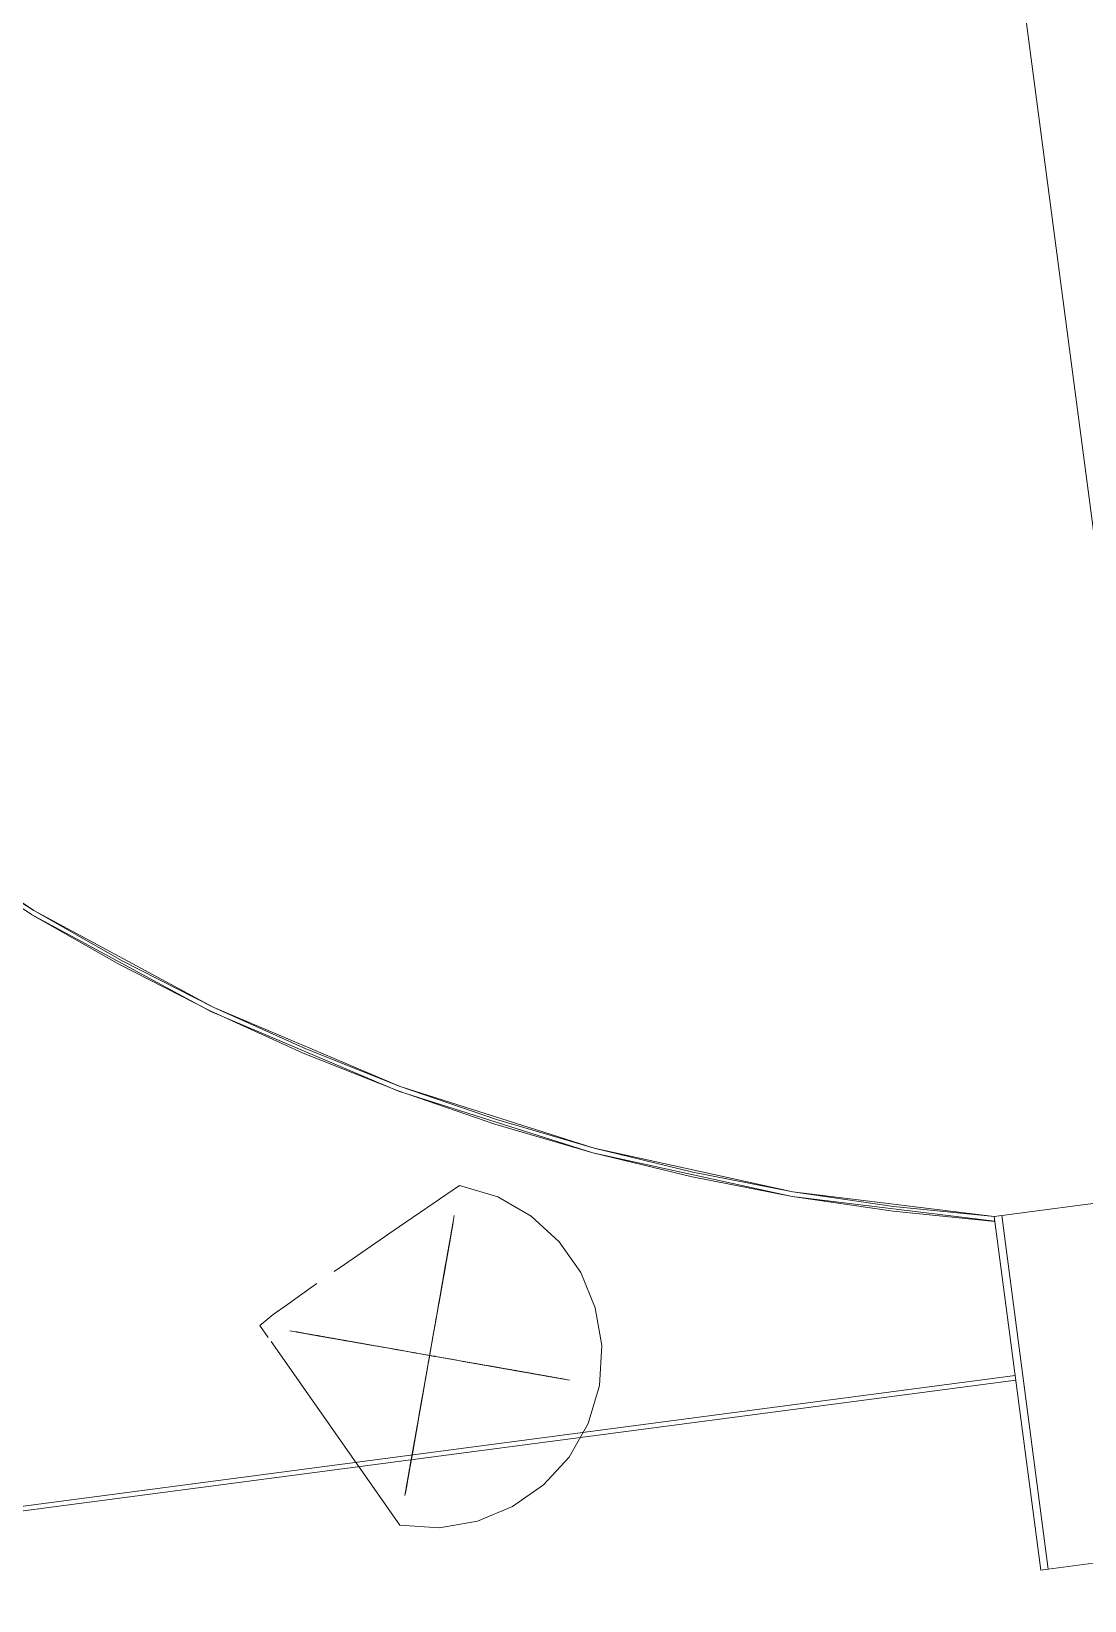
# Model space of a CAD drawing. Header units: inches. Extents: x -578 to 1873, y 397 to 1812.
# Drawn here: x 1623.6 to 1733.6, y 837.7 to 1001.6 of the extents above; entities that cross this region are included whole.
import ezdxf

# ---------------------------------------------------------------- set-up
doc = ezdxf.new("R2010")
doc.units = ezdxf.units.IN
doc.header["$MEASUREMENT"] = 0
for name, color, linetype, lineweight in [('A-FLOR', 192, 'Continuous', 13), ('A-WALL', 113, 'Continuous', 13), ('L-PLNT', 71, 'Continuous', 9)]:
    doc.layers.add(name, color=color, linetype=linetype, lineweight=lineweight)

# ---------------------------------------------------------------- blocks, each defined once
blk = doc.blocks.new('3D Cad File Example_dwg_RPC Shrub - Switchgrass 4_-6_-1394617-_3D_-V48-Level 1')
at = {"layer": 'L-PLNT'}
for p, q in [((-1.45, 16.57), (-18.01, 0)), ((0, 18.01), (-1.08, 16.93)), ((0.55, 17.55), (0, 18.01)), ((0.55, 17.55), (1.36, 16.83)), ((1.36, 16.83), (2.67, 15.57)), ((0, 14.62), (0, 14.84)), ((0, 14.84), (0, 14.42)), ((2.67, 15.57), (4.74, 13.53)), ((0, 14.62), (0, 13.99)), ((0, 14.42), (0, 13.91)), ((0, 14.1), (0, 14.11)), ((0, 14.11), (0, 12.89)), ((0, 14.05), (0, 14.1)), ((0, 13.99), (0, 14.05)), ((0, 13.99), (0, 12.15)), ((0, 13.91), (0, 13.99)), ((0, 13.91), (0, 12.05)), ((0, 13.83), (0, 13.91)), ((0, 13.75), (0, 13.83)), ((0, 13.75), (0, 13.68)), ((0, 11.94), (0, 13.68)), ((0, 13.24), (0, 13.39)), ((0, 13.39), (0, 11.07)), ((0, 13.24), (0, 13)), ((4.74, 13.53), (5.36, 12.91)), ((0, 13), (0, 12.68)), ((0, 11.08), (0, 12.96)), ((0, 12.96), (0, 9.77)), ((0, 12.89), (0, 11.81)), ((0, 11.68), (0, 12.88)), ((0, 12.88), (0, 12.87)), ((0, 12.54), (0, 12.87)), ((0, 12.68), (0, 12.29)), ((0, 11.08), (0, 12.67)), ((0, 11.94), (0, 12.67)), ((0, 12.54), (0, 12.52)), ((0, 12.52), (0, 12)), ((0, 12.29), (0, 11.81)), ((0, 12.15), (0, 11.26)), ((0, 12.05), (0, 11.4)), ((0, 12), (0, 11.53)), ((0, 7.46), (0, 11.94)), ((0, 11.94), (0, 11.91)), ((0, 11.91), (0, 11.87)), ((0, 11.87), (0, 11.82)), ((0, 11.82), (0, 11.77)), ((0, 11.81), (0, 11.26)), ((0, 11.81), (0, 10.79)), ((0, 11.77), (0, 11.72)), ((0, 11.72), (0, 11.68)), ((0, 11.68), (0, 11.65)), ((0, 11.68), (0, 10.59)), ((0, 11.65), (0, 11.25)), ((0, 11.53), (0, 10.62)), ((0, 11.4), (0, 10.79)), ((0, 11.11), (0, 11.36)), ((0, 11.36), (0, 11.33)), ((0, 11.36), (0, 11.22)), ((0, 11.36), (0, 10.98)), ((0, 11.33), (0, 10.98)), ((0, 11.26), (0, 10.64)), ((0, 11.26), (0, 10.6)), ((0, 11.25), (0, 10.2)), ((0, 11.22), (0, 10.28)), ((0, 11.11), (0, 9.83)), ((0, 11.07), (0, 9.34)), ((0, 10.98), (0, 9.17)), ((0, 10.98), (0, 10.93)), ((0, 10.93), (0, 8.76)), ((0, 10.64), (0, 10.79)), ((0, 10.79), (0, 9.79)), ((0, 10.42), (0, 10.68)), ((0, 10.68), (0, 10.32)), ((0, 10.62), (0, 10.12)), ((0, 10.6), (0, 10.35)), ((0, 10.59), (0, 9.56)), ((0, 10.25), (0, 10.58)), ((0, 10.58), (0, 10.49)), ((0, 10.49), (0, 10.28)), ((0, 10.42), (0, 9.37)), ((0, 10.35), (0, 10.06)), ((0, 10.32), (0, 10.14)), ((0, 10.28), (0, 8.63)), ((0, 10.28), (0, 7.01)), ((0, 10.25), (0, 8.38)), ((0, 10.2), (0, 9.06)), ((0, 10.14), (0, 9.86)), ((0, 10.12), (0, 9.56)), ((0, 10.06), (0, 9.07)), ((0, 9.86), (0, 9.52)), ((6.9, 11.35), (7.82, 10.43)), ((7.82, 10.43), (12.16, 6)), ((0, 9.77), (0, 9.83)), ((0, 9.79), (0, 7.53)), ((0, 8.9), (0, 9.63)), ((0, 9.63), (0, 7.81)), ((0, 8.9), (0, 9.56)), ((0, 9.56), (0, 8.57)), ((0, 9.52), (0, 9.16)), ((0, 9.37), (0, 9.34)), ((0, 9.17), (0, 8.67)), ((0, 9.16), (0, 8.82)), ((0, 9.07), (0, 7.97)), ((0, 9.06), (0, 8.57)), ((0, 8.18), (0, 9.05)), ((0, 9.04), (0, 9.05)), ((0, 9.01), (0, 9.04)), ((0, 8.96), (0, 9.01)), ((0, 8.91), (0, 8.96)), ((0, 8.86), (0, 8.91)), ((0, 8.8), (0, 8.86)), ((0, 8.82), (0, 8.55)), ((0, 8.8), (0, 8.76)), ((0, 7.46), (0, 8.76)), ((0, 8.76), (0, 7.89)), ((0, 8.67), (0, 8.37)), ((0, 8.63), (0, 7.97)), ((0, 8.57), (0, 8.18)), ((0, 8.57), (0, 7.57)), ((0, 8.55), (0, 8.37)), ((0, 8.38), (0, 7.54)), ((0, 8.37), (0, 8.37)), ((0, 7.97), (0, 7.46)), ((0, 7.97), (0, 6.85)), ((0, 7.89), (0, 5.43)), ((0, 7.81), (0, 7.23)), ((0, 7.57), (0, 6.54)), ((0, 7.54), (0, 7.23)), ((0, 7.53), (0, 6.15)), ((0, 7.14), (0, 7.46)), ((0, 7.14), (0, 7.02)), ((0, 7.02), (0, 6.44)), ((0, 7.01), (0, 5.52)), ((0, 6.85), (0, 5.8)), ((0, 6.54), (0, 5.43)), ((0, 6.44), (0, 6.15)), ((0, 5.8), (0, 4.94)), ((0, 3.69), (0, 5.57)), ((0, 5.57), (0, 5.51)), ((0, 5.52), (0, 4.52)), ((0, 5.51), (0, 4.74)), ((0, 4.89), (0, 4.99)), ((0, 4.99), (0, 4.88)), ((0, 4.94), (0, 4.34)), ((12.16, 6), (18.01, 0)), ((0, 4.89), (0, 4.34)), ((0, 4.88), (0, 3.55)), ((0, 4.74), (0, 4.31)), ((0, 4.52), (0, 3.94)), ((0, 4.28), (0, 4.34)), ((0, 4.34), (0, 4.13)), ((0, 4.31), (0, 4.28)), ((0, 4.13), (0, 4.08)), ((0, 4.01), (0, 4.08)), ((0, 3.91), (0, 4.01)), ((0, 3.94), (0, 3.64)), ((0, 3.8), (0, 3.91)), ((0, 3.69), (0, 3.8)), ((0, 3.69), (0, 3.11)), ((0, 3.61), (0, 3.69)), ((0, 3.64), (0, 3.61)), ((0, 3.55), (0, 3.61)), ((0, 3.61), (0, 3.56)), ((0, 3.56), (0, 3.48)), ((0, 3.55), (0, 3.26)), ((0, 3.26), (0, 3.55)), ((0, 3.48), (0, 3.37)), ((0, 3.37), (0, -4.66)), ((0, 1.81), (0, 3.11)), ((0, 1.81), (0, 1.77)), ((0, 1.77), (0, 1.72)), ((0, 1.72), (0, 1.65)), ((0, 1.65), (0, 1.57)), ((-18.01, 0), (-17.54, -4.13)), ((-14.4, 0), (-14.84, 0)), ((-14.84, 0), (-14.46, 0)), ((-14.46, 0), (-13.45, 0)), ((-14.4, 0), (-13.83, 0)), ((-10.27, 0), (-14.29, 0)), ((-14.29, 0), (-13.94, 0)), ((-13.94, 0), (-13.61, 0)), ((-13.83, 0), (-13.38, 0)), ((-13.61, 0), (-13.3, 0)), ((-13.45, 0), (-12.04, 0)), ((-13.38, 0), (-12.84, 0)), ((-13.3, 0), (-12.98, 0)), ((-12.98, 0), (-11.83, 0)), ((-12.67, 0), (-12.96, 0)), ((-12.96, 0), (-12.8, 0)), ((-12.84, 0), (-12.25, 0)), ((-12.8, 0), (-12.37, 0)), ((-12.67, 0), (-10.5, 0)), ((-12.37, 0), (-11.73, 0)), ((-12.25, 0), (-11.6, 0)), ((-12.04, 0), (-10.42, 0)), ((-11.83, 0), (-11.54, 0)), ((-11.65, 0), (-11.8, 0)), ((-11.8, 0), (-10.93, 0)), ((-11.73, 0), (-10.95, 0)), ((-11.65, 0), (-9.05, 0)), ((-10.35, 0), (-11.63, 0)), ((-11.63, 0), (-11.52, 0)), ((-10.93, 0), (-11.6, 0)), ((-11.54, 0), (-10.98, 0)), ((-11.52, 0), (-11.21, 0)), ((-11.21, 0), (-10.76, 0)), ((-10.98, 0), (-10.48, 0)), ((-10.95, 0), (-10.08, 0)), ((-10.76, 0), (-10.2, 0)), ((-10.5, 0), (-7.46, 0)), ((-10.48, 0), (-8.32, 0)), ((-10.42, 0), (-8.81, 0)), ((-10.35, 0), (-9.31, 0)), ((-10.27, 0), (-9.87, 0)), ((-10.21, 0), (-10.22, 0)), ((-10.22, 0), (-10.15, 0)), ((-8.49, 0), (-10.21, 0)), ((-10.2, 0), (-9.58, 0)), ((-10.15, 0), (-9.63, 0)), ((-10.08, 0), (-9.18, 0)), ((-9.87, 0), (-9.49, 0)), ((-9.63, 0), (-9.19, 0)), ((-9.58, 0), (-8.94, 0)), ((-9.49, 0), (-8.41, 0)), ((-9.31, 0), (-8.49, 0)), ((-9.19, 0), (-9.15, 0)), ((-9.18, 0), (-8.32, 0)), ((-9.15, 0), (-8.98, 0)), ((-9.05, 0), (-8.32, 0)), ((-8.98, 0), (-8.08, 0)), ((-8.32, 0), (-8.94, 0)), ((-8.81, 0), (-7.41, 0)), ((-8.49, 0), (-7.3, 0)), ((-8.49, 0), (-7.89, 0)), ((-8.19, 0), (-8.47, 0)), ((-8.47, 0), (-8.46, 0)), ((-8.46, 0), (-6.52, 0)), ((-8.41, 0), (-8.32, 0)), ((-8.32, 0), (-7.17, 0)), ((-8.19, 0), (-5.44, 0)), ((-8.08, 0), (-7.46, 0)), ((-7.89, 0), (-7.48, 0)), ((-4.42, 0), (-7.6, 0)), ((-7.6, 0), (-7.53, 0)), ((-7.53, 0), (-7.31, 0)), ((-7.48, 0), (-7.17, 0)), ((-7.41, 0), (-6.44, 0)), ((-7.31, 0), (-6.98, 0)), ((-7.3, 0), (-6.53, 0)), ((-6.98, 0), (-6.55, 0)), ((-6.55, 0), (-6.04, 0)), ((-6.53, 0), (-6.1, 0)), ((-4.42, 0), (-6.44, 0)), ((-5.86, 0), (-6.1, 0)), ((-6.04, 0), (-5.47, 0)), ((-5.76, 0), (-5.86, 0)), ((-5.86, 0), (-5.86, 0)), ((-5.76, 0), (-5.64, 0)), ((-5.64, 0), (-5.22, 0)), ((-5.47, 0), (-4.85, 0)), ((-5.44, 0), (-5.28, 0)), ((-5.28, 0), (-4.83, 0)), ((-5.22, 0), (-5.09, 0)), ((-5.09, 0), (-4.99, 0)), ((-5, 0), (-5.01, 0)), ((-5.01, 0), (-5, 0)), ((-4.99, 0), (-5, 0)), ((-5, 0), (-4.97, 0)), ((-4.91, 0), (-4.97, 0)), ((-4.81, 0), (-4.91, 0)), ((-4.85, 0), (-4.83, 0)), ((-4.66, 0), (-4.81, 0)), ((3.37, 0), (-4.66, 0)), ((-3.55, 0), (-2.87, 0)), ((-2.87, 0), (-2.33, 0)), ((-2.33, 0), (-1.9, 0)), ((-1.9, 0), (-1.09, 0)), ((-0.62, 0), (-1.09, 0)), ((-0.35, 0), (-0.62, 0)), ((-0.51, 0), (-0.35, 0)), ((-0.36, 0), (1.38, 0)), ((0, 1.57), (0, 1.49)), ((0, 1.49), (0, 1.43)), ((0, 1.38), (0, 1.43)), ((0, -0.36), (0, 1.38)), ((1.38, 0), (1.43, 0)), ((1.49, 0), (1.43, 0)), ((1.57, 0), (1.49, 0)), ((1.65, 0), (1.57, 0)), ((1.72, 0), (1.65, 0)), ((1.77, 0), (1.72, 0)), ((1.81, 0), (1.77, 0)), ((1.81, 0), (3.11, 0)), ((3.69, 0), (3.11, 0)), ((3.55, 0), (3.26, 0)), ((3.26, 0), (3.55, 0)), ((3.48, 0), (3.37, 0)), ((3.56, 0), (3.48, 0)), ((4.88, 0), (3.55, 0)), ((3.55, 0), (3.61, 0)), ((3.61, 0), (3.56, 0)), ((3.61, 0), (3.69, 0)), ((3.64, 0), (3.61, 0)), ((3.94, 0), (3.64, 0)), ((3.69, 0), (5.57, 0)), ((3.69, 0), (3.8, 0)), ((3.8, 0), (3.91, 0)), ((3.91, 0), (4.01, 0)), ((4.52, 0), (3.94, 0)), ((4.01, 0), (4.08, 0)), ((4.13, 0), (4.08, 0)), ((4.34, 0), (4.13, 0)), ((4.31, 0), (4.28, 0)), ((4.28, 0), (4.34, 0)), ((4.74, 0), (4.31, 0)), ((4.89, 0), (4.34, 0)), ((4.94, 0), (4.34, 0)), ((5.52, 0), (4.52, 0)), ((5.51, 0), (4.74, 0)), ((4.99, 0), (4.88, 0)), ((4.89, 0), (4.99, 0)), ((5.8, 0), (4.94, 0)), ((7.89, 0), (5.43, 0)), ((6.54, 0), (5.43, 0)), ((5.57, 0), (5.51, 0)), ((7.01, 0), (5.52, 0)), ((6.85, 0), (5.8, 0)), ((6.44, 0), (6.15, 0)), ((7.53, 0), (6.15, 0)), ((7.02, 0), (6.44, 0)), ((7.57, 0), (6.54, 0)), ((7.97, 0), (6.85, 0)), ((10.28, 0), (7.01, 0)), ((7.14, 0), (7.02, 0)), ((7.14, 0), (7.46, 0)), ((7.81, 0), (7.23, 0)), ((7.54, 0), (7.23, 0)), ((7.46, 0), (11.94, 0)), ((7.46, 0), (8.76, 0)), ((7.97, 0), (7.46, 0)), ((9.79, 0), (7.53, 0)), ((8.38, 0), (7.54, 0)), ((8.57, 0), (7.57, 0)), ((9.63, 0), (7.81, 0)), ((8.76, 0), (7.89, 0)), ((8.63, 0), (7.97, 0)), ((9.07, 0), (7.97, 0)), ((8.57, 0), (8.18, 0)), ((8.18, 0), (9.05, 0)), ((8.67, 0), (8.37, 0)), ((8.55, 0), (8.37, 0)), ((8.37, 0), (8.37, 0)), ((10.25, 0), (8.38, 0)), ((8.82, 0), (8.55, 0)), ((9.06, 0), (8.57, 0)), ((9.56, 0), (8.57, 0)), ((10.28, 0), (8.63, 0)), ((9.17, 0), (8.67, 0)), ((8.8, 0), (8.76, 0)), ((10.93, 0), (8.76, 0)), ((8.8, 0), (8.86, 0)), ((9.16, 0), (8.82, 0)), ((8.86, 0), (8.91, 0)), ((8.9, 0), (9.63, 0)), ((8.9, 0), (9.56, 0)), ((8.91, 0), (8.96, 0)), ((8.96, 0), (9.01, 0)), ((9.01, 0), (9.04, 0)), ((9.04, 0), (9.05, 0)), ((10.2, 0), (9.06, 0)), ((10.06, 0), (9.07, 0)), ((9.52, 0), (9.16, 0)), ((10.98, 0), (9.17, 0)), ((11.07, 0), (9.34, 0)), ((9.37, 0), (9.34, 0)), ((10.42, 0), (9.37, 0)), ((9.86, 0), (9.52, 0)), ((10.59, 0), (9.56, 0)), ((10.12, 0), (9.56, 0)), ((12.96, 0), (9.77, 0)), ((9.77, 0), (9.83, 0)), ((10.79, 0), (9.79, 0)), ((11.11, 0), (9.83, 0)), ((10.14, 0), (9.86, 0)), ((10.35, 0), (10.06, 0)), ((10.62, 0), (10.12, 0)), ((10.32, 0), (10.14, 0)), ((11.25, 0), (10.2, 0)), ((10.25, 0), (10.58, 0)), ((11.22, 0), (10.28, 0)), ((10.49, 0), (10.28, 0)), ((10.68, 0), (10.32, 0)), ((10.6, 0), (10.35, 0)), ((10.42, 0), (10.68, 0)), ((10.58, 0), (10.49, 0)), ((11.68, 0), (10.59, 0)), ((11.26, 0), (10.6, 0)), ((11.53, 0), (10.62, 0)), ((11.26, 0), (10.64, 0)), ((10.64, 0), (10.79, 0)), ((11.4, 0), (10.79, 0)), ((11.81, 0), (10.79, 0)), ((10.98, 0), (10.93, 0)), ((11.33, 0), (10.98, 0)), ((11.36, 0), (10.98, 0)), ((13.39, 0), (11.07, 0)), ((11.08, 0), (12.96, 0)), ((11.08, 0), (12.67, 0)), ((11.11, 0), (11.36, 0)), ((11.36, 0), (11.22, 0)), ((11.65, 0), (11.25, 0)), ((11.81, 0), (11.26, 0)), ((12.15, 0), (11.26, 0)), ((11.36, 0), (11.33, 0)), ((12.05, 0), (11.4, 0)), ((12, 0), (11.53, 0)), ((11.68, 0), (11.65, 0)), ((11.72, 0), (11.68, 0)), ((11.68, 0), (12.88, 0)), ((11.77, 0), (11.72, 0)), ((11.82, 0), (11.77, 0)), ((12.29, 0), (11.81, 0)), ((12.89, 0), (11.81, 0)), ((11.87, 0), (11.82, 0)), ((11.91, 0), (11.87, 0)), ((11.94, 0), (11.91, 0)), ((11.94, 0), (12.67, 0)), ((11.94, 0), (13.68, 0)), ((12.52, 0), (12, 0)), ((13.91, 0), (12.05, 0)), ((13.99, 0), (12.15, 0)), ((12.68, 0), (12.29, 0)), ((12.54, 0), (12.52, 0)), ((12.54, 0), (12.87, 0)), ((13, 0), (12.68, 0)), ((12.88, 0), (12.87, 0)), ((14.11, 0), (12.89, 0)), ((13.24, 0), (13, 0)), ((13.24, 0), (13.39, 0)), ((13.75, 0), (13.68, 0)), ((13.75, 0), (13.83, 0)), ((13.83, 0), (13.91, 0)), ((14.42, 0), (13.91, 0)), ((13.91, 0), (13.99, 0)), ((14.62, 0), (13.99, 0)), ((13.99, 0), (14.05, 0)), ((14.05, 0), (14.1, 0)), ((14.1, 0), (14.11, 0)), ((14.84, 0), (14.42, 0)), ((14.62, 0), (14.84, 0)), ((18.01, 0), (17.54, -4.13)), ((-11.5, 0), (-12.35, 0)), ((-12.35, 0), (-12.04, 0)), ((-12.04, 0), (-11.23, 0)), ((-11.5, 0), (-10.53, 0)), ((-11.23, 0), (-10.09, 0)), ((-10.53, 0), (-9.51, 0)), ((-10.09, 0), (-8.78, 0)), ((-9.51, 0), (-8.52, 0)), ((-8.78, 0), (-7.48, 0)), ((-8.52, 0), (-7.64, 0)), ((-7.64, 0), (-6.95, 0)), ((-7.48, 0), (-6.35, 0)), ((-6.95, 0), (-6.52, 0)), ((-6.35, 0), (-5.57, 0)), ((-5.57, 0), (-4.37, 0)), ((-4.37, 0), (-3.55, 0)), ((-0.67, 0), (-0.65, 0)), ((-0.67, 0), (-0.67, 0)), ((-0.67, 0), (-0.65, 0)), ((-0.65, 0), (-0.36, 0)), ((-0.65, 0), (-0.63, 0)), ((-0.63, 0), (-0.6, 0)), ((-0.6, 0), (-0.56, 0)), ((-0.56, 0), (-0.51, 0)), ((0, -0.51), (0, -0.35)), ((0, -0.35), (0, -0.62)), ((0, -0.65), (0, -0.36)), ((0, -0.56), (0, -0.51)), ((0, -0.6), (0, -0.56)), ((0, -0.63), (0, -0.6)), ((0, -0.62), (0, -1.09)), ((0, -0.65), (0, -0.63)), ((0, -0.67), (0, -0.65)), ((0, -0.67), (0, -0.65)), ((0, -0.67), (0, -0.67)), ((0, -1.9), (0, -1.09)), ((0, -2.33), (0, -1.9)), ((0, -2.87), (0, -2.33)), ((0, -3.55), (0, -2.87)), ((-17.54, -4.13), (-16.18, -7.92)), ((0, -4.37), (0, -3.55)), ((0, -5.57), (0, -4.37)), ((0, -4.42), (0, -7.6)), ((0, -4.42), (0, -6.44)), ((0, -4.66), (0, -4.81)), ((0, -4.81), (0, -4.91)), ((0, -4.85), (0, -4.83)), ((0, -5.28), (0, -4.83)), ((0, -5.47), (0, -4.85)), ((0, -4.91), (0, -4.97)), ((17.54, -4.13), (16.18, -7.92)), ((0, -5), (0, -4.97)), ((0, -5.09), (0, -4.99)), ((0, -4.99), (0, -5)), ((0, -5), (0, -5.01)), ((0, -5.01), (0, -5)), ((0, -5.22), (0, -5.09)), ((0, -5.64), (0, -5.22)), ((0, -5.44), (0, -5.28)), ((0, -8.19), (0, -5.44)), ((0, -6.04), (0, -5.47)), ((0, -6.35), (0, -5.57)), ((0, -5.76), (0, -5.64)), ((0, -5.76), (0, -5.86)), ((0, -5.86), (0, -5.86)), ((0, -5.86), (0, -6.1)), ((0, -6.55), (0, -6.04)), ((0, -6.53), (0, -6.1)), ((0, -7.48), (0, -6.35)), ((0, -7.41), (0, -6.44)), ((0, -8.46), (0, -6.52)), ((0, -6.95), (0, -6.52)), ((0, -7.3), (0, -6.53)), ((0, -6.98), (0, -6.55)), ((-16.18, -7.92), (-14.05, -11.26)), ((0, -7.64), (0, -6.95)), ((0, -7.31), (0, -6.98)), ((0, -8.32), (0, -7.17)), ((0, -7.48), (0, -7.17)), ((0, -8.49), (0, -7.3)), ((0, -7.53), (0, -7.31)), ((0, -8.81), (0, -7.41)), ((0, -10.5), (0, -7.46)), ((0, -8.08), (0, -7.46)), ((0, -8.78), (0, -7.48)), ((0, -7.89), (0, -7.48)), ((0, -7.6), (0, -7.53)), ((0, -8.52), (0, -7.64)), ((0, -8.49), (0, -7.89)), ((0, -8.98), (0, -8.08)), ((0, -8.19), (0, -8.47)), ((14.05, -11.26), (16.18, -7.92)), ((0, -10.48), (0, -8.32)), ((0, -9.05), (0, -8.32)), ((0, -8.32), (0, -8.94)), ((0, -8.41), (0, -8.32)), ((0, -9.18), (0, -8.32)), ((0, -9.49), (0, -8.41)), ((0, -8.47), (0, -8.46)), ((0, -8.49), (0, -10.21)), ((0, -9.31), (0, -8.49)), ((0, -9.51), (0, -8.52)), ((0, -10.09), (0, -8.78)), ((0, -10.42), (0, -8.81)), ((0, -9.58), (0, -8.94)), ((0, -9.15), (0, -8.98)), ((0, -11.65), (0, -9.05)), ((0, -9.19), (0, -9.15)), ((0, -10.08), (0, -9.18)), ((0, -9.63), (0, -9.19)), ((0, -10.35), (0, -9.31)), ((0, -9.87), (0, -9.49)), ((0, -10.53), (0, -9.51)), ((0, -10.2), (0, -9.58)), ((0, -10.15), (0, -9.63)), ((-14.05, -11.26), (-11.26, -14.05)), ((0, -10.27), (0, -9.87)), ((0, -10.95), (0, -10.08)), ((0, -11.23), (0, -10.09)), ((0, -10.22), (0, -10.15)), ((0, -10.76), (0, -10.2)), ((0, -10.21), (0, -10.22)), ((0, -10.27), (0, -14.29)), ((0, -10.35), (0, -11.63)), ((0, -12.04), (0, -10.42)), ((0, -10.98), (0, -10.48)), ((0, -12.67), (0, -10.5)), ((0, -11.5), (0, -10.53)), ((0, -11.21), (0, -10.76)), ((0, -11.8), (0, -10.93)), ((0, -10.93), (0, -11.6)), ((0, -11.73), (0, -10.95)), ((0, -11.54), (0, -10.98)), ((0, -11.52), (0, -11.21)), ((0, -12.04), (0, -11.23)), ((11.26, -14.05), (14.05, -11.26)), ((0, -11.5), (0, -12.35)), ((0, -11.63), (0, -11.52)), ((0, -11.83), (0, -11.54)), ((0, -12.25), (0, -11.6)), ((0, -11.65), (0, -11.8)), ((0, -12.37), (0, -11.73)), ((0, -12.98), (0, -11.83)), ((0, -12.35), (0, -12.04)), ((0, -13.45), (0, -12.04)), ((0, -12.84), (0, -12.25)), ((0, -12.8), (0, -12.37)), ((0, -12.67), (0, -12.96)), ((0, -12.96), (0, -12.8)), ((0, -13.38), (0, -12.84)), ((0, -13.3), (0, -12.98)), ((-11.26, -14.05), (-7.92, -16.18)), ((0, -13.61), (0, -13.3)), ((0, -13.83), (0, -13.38)), ((0, -14.46), (0, -13.45)), ((0, -13.94), (0, -13.61)), ((0, -14.4), (0, -13.83)), ((0, -14.29), (0, -13.94)), ((0, -14.4), (0, -14.84)), ((0, -14.84), (0, -14.46)), ((7.92, -16.18), (11.26, -14.05)), ((-7.92, -16.18), (-4.13, -17.54)), ((4.13, -17.54), (7.92, -16.18)), ((-4.13, -17.54), (0, -18.01)), ((0, -18.01), (4.13, -17.54))]:
    blk.add_line(p, q, dxfattribs=at)
blk = doc.blocks.new('3D Cad File Example_dwg_RPC Shrub - Lupin 3_-10_-1394599-_3D_-2993-Level 1')
at = {"layer": 'L-PLNT'}
for p, q in [((0, 16.02), (0, 16.76)), ((0, 16.76), (0, 8.9)), ((0, 7.27), (0, 16.02)), ((0, 14.98), (0, 15.42)), ((0, 15.42), (0, 15.14)), ((0, 15.14), (0, 10.95)), ((0, 14.98), (0, 9.94)), ((0, 14.09), (0, 14.83)), ((0, 14.83), (0, 8.16)), ((0, 13.86), (-13.86, 0)), ((0, 9.19), (0, 14.09)), ((13.86, 0), (0, 13.86)), ((0, 8.14), (0, 10.95)), ((0, 9.87), (0, 10.08)), ((0, 10.08), (0, 8.9)), ((0, 8.16), (0, 9.94)), ((0, 9.52), (0, 9.9)), ((0, 9.9), (0, -10.1)), ((0, 9.87), (0, 9.48)), ((0, 7.12), (0, 9.64)), ((0, 9.59), (0, 9.64)), ((0, 9.59), (0, 9.51)), ((0, 9.52), (0, 9.19)), ((0, 9.51), (0, 9.39)), ((0, 9.48), (0, 6.82)), ((0, 9.39), (0, 9.26)), ((0, 9.26), (0, 9.12)), ((0, 9.19), (0, 8.88)), ((0, 8.9), (0, 9.19)), ((0, 8.34), (0, 9.14)), ((0, 9.14), (0, 7.56)), ((0, 9.12), (0, 9)), ((0, 8.9), (0, 9)), ((0, 8.88), (0, 8.58)), ((0, 8.58), (0, 8.27)), ((0, 7.8), (0, 8.34)), ((0, 6.82), (0, 8.3)), ((0, 8.2), (0, 8.3)), ((0, 8.27), (0, 7.94)), ((0, 8.2), (0, 8.08)), ((0, 7.56), (0, 8.14)), ((0, 8.08), (0, 7.95)), ((0, 7.95), (0, 7.81)), ((0, 7.94), (0, 7.56)), ((0, 7.81), (0, 7.7)), ((0, 7.48), (0, 7.8)), ((0, 7.61), (0, 7.7)), ((0, 7.56), (0, 7.61)), ((0, 7.41), (0, 7.56)), ((0, 7.43), (0, 7.56)), ((0, 7.48), (0, 7.41)), ((0, 7.43), (0, 7.32)), ((0, 6.38), (0, 7.42)), ((0, 7.41), (0, 7.42)), ((0, 6.82), (0, 7.41)), ((0, 7.32), (0, 7.24)), ((0, 7.27), (0, 7.12)), ((0, 7.24), (0, 7.17)), ((0, 7.17), (0, 7.11)), ((0, 7.11), (0, 7.05)), ((0, 7.05), (0, 6.97)), ((0, 6.97), (0, 6.38)), ((0, 6.82), (0, 5.93)), ((0, 3.56), (0, 5.93)), ((0, 5.19), (0, 5.34)), ((0, 4.3), (0, 5.34)), ((0, 5.19), (0, 4.3)), ((0, 4.3), (0, 3.56)), ((0, 4.3), (0, 3.71)), ((0, 3.11), (0, 3.71)), ((0, 2.04), (0, 3.39)), ((0, 3.39), (0, 3.2)), ((0, 3.2), (0, 2.37)), ((0, 2.22), (0, 3.11)), ((0, 2.37), (0, 2.22)), ((0, 2.04), (0, 2.22)), ((0, 2.22), (0, 0.84)), ((-13.86, 0), (-13.49, -3.17)), ((0, 1.04), (0, 1.48)), ((0, 1.48), (0, 0.12)), ((0, 1.04), (0, -1.33)), ((0, 0.84), (0, 0.21)), ((0, 0.12), (0, 0.21)), ((13.86, 0), (13.49, -3.17)), ((-16, 0), (-16.76, 0)), ((-16.76, 0), (-16.61, 0)), ((-8.9, 0), (-16.61, 0)), ((-16.45, 0), (-16.46, 0)), ((-16.46, 0), (-14.6, 0)), ((-16.45, 0), (-14.43, 0)), ((-16, 0), (-13.82, 0)), ((-14.6, 0), (-10.56, 0)), ((-8.01, 0), (-14.43, 0)), ((-10.38, 0), (-13.94, 0)), ((-13.94, 0), (-13.74, 0)), ((-13.74, 0), (-13.82, 0)), ((-13.79, 0), (-13.05, 0)), ((-13.79, 0), (-8.45, 0)), ((-13.05, 0), (-7.12, 0)), ((-8.75, 0), (-11.27, 0)), ((-11.27, 0), (-10.38, 0)), ((-7.86, 0), (-10.56, 0)), ((9.9, 0), (-10.1, 0)), ((-10.1, 0), (-8.33, 0)), ((-7.86, 0), (-9.79, 0)), ((-9.79, 0), (-9.7, 0)), ((-9.7, 0), (-9.54, 0)), ((-9.54, 0), (-9.33, 0)), ((-9.33, 0), (-9.09, 0)), ((-8.9, 0), (-9.19, 0)), ((-9.19, 0), (-8.01, 0)), ((-9.09, 0), (-8.85, 0)), ((-8.85, 0), (-8.63, 0)), ((-8.75, 0), (-8.36, 0)), ((-8.45, 0), (-8.63, 0)), ((-8.33, 0), (-8.36, 0)), ((-8.11, 0), (-8.16, 0)), ((-8.16, 0), (-5.91, 0)), ((-8.02, 0), (-8.11, 0)), ((-7.64, 0), (-8.02, 0)), ((-7.52, 0), (-7.64, 0)), ((-7.52, 0), (-7.41, 0)), ((-7.41, 0), (-4.6, 0)), ((-7.12, 0), (-6.97, 0)), ((-6.97, 0), (-6.11, 0)), ((-5.91, 0), (-6.11, 0)), ((-4.3, 0), (-5.04, 0)), ((-4.6, 0), (-5.04, 0)), ((-2.67, 0), (-4.3, 0)), ((-2.65, 0), (-3.78, 0)), ((-3.78, 0), (-3.74, 0)), ((-3.74, 0), (-3.14, 0)), ((-2.08, 0), (-3.14, 0)), ((-2.67, 0), (-2.37, 0)), ((-1.78, 0), (-2.65, 0)), ((-1.48, 0), (-2.37, 0)), ((-2.08, 0), (-1.78, 0)), ((-1.33, 0), (-1.48, 0)), ((1.04, 0), (-1.33, 0)), ((0, -1.33), (0, -1.48)), ((0, -1.48), (0, -2.37)), ((1.48, 0), (0.12, 0)), ((0.12, 0), (0.21, 0)), ((0.84, 0), (0.21, 0)), ((2.22, 0), (0.84, 0)), ((1.04, 0), (1.48, 0)), ((2.04, 0), (2.22, 0)), ((2.04, 0), (3.39, 0)), ((2.22, 0), (3.11, 0)), ((2.37, 0), (2.22, 0)), ((3.2, 0), (2.37, 0)), ((3.11, 0), (3.71, 0)), ((3.39, 0), (3.2, 0)), ((4.3, 0), (3.56, 0)), ((3.56, 0), (5.93, 0)), ((4.3, 0), (3.71, 0)), ((5.19, 0), (4.3, 0)), ((4.3, 0), (5.34, 0)), ((5.19, 0), (5.34, 0)), ((6.82, 0), (5.93, 0)), ((6.97, 0), (6.38, 0)), ((6.38, 0), (7.42, 0)), ((6.82, 0), (7.41, 0)), ((9.48, 0), (6.82, 0)), ((6.82, 0), (8.3, 0)), ((7.05, 0), (6.97, 0)), ((7.11, 0), (7.05, 0)), ((7.17, 0), (7.11, 0)), ((7.27, 0), (7.12, 0)), ((7.12, 0), (9.64, 0)), ((7.24, 0), (7.17, 0)), ((7.32, 0), (7.24, 0)), ((7.27, 0), (16.02, 0)), ((7.43, 0), (7.32, 0)), ((7.48, 0), (7.41, 0)), ((7.41, 0), (7.56, 0)), ((7.41, 0), (7.42, 0)), ((7.43, 0), (7.56, 0)), ((7.48, 0), (7.8, 0)), ((7.94, 0), (7.56, 0)), ((7.56, 0), (8.14, 0)), ((9.14, 0), (7.56, 0)), ((7.56, 0), (7.61, 0)), ((7.61, 0), (7.7, 0)), ((7.81, 0), (7.7, 0)), ((7.8, 0), (8.34, 0)), ((7.95, 0), (7.81, 0)), ((8.27, 0), (7.94, 0)), ((8.08, 0), (7.95, 0)), ((8.2, 0), (8.08, 0)), ((8.14, 0), (10.95, 0)), ((14.83, 0), (8.16, 0)), ((8.16, 0), (9.94, 0)), ((8.2, 0), (8.3, 0)), ((8.58, 0), (8.27, 0)), ((8.34, 0), (9.14, 0)), ((8.88, 0), (8.58, 0)), ((9.19, 0), (8.88, 0)), ((10.08, 0), (8.9, 0)), ((8.9, 0), (9, 0)), ((16.76, 0), (8.9, 0)), ((8.9, 0), (9.19, 0)), ((9.12, 0), (9, 0)), ((9.26, 0), (9.12, 0)), ((9.52, 0), (9.19, 0)), ((9.19, 0), (14.09, 0)), ((9.39, 0), (9.26, 0)), ((9.51, 0), (9.39, 0)), ((9.87, 0), (9.48, 0)), ((9.59, 0), (9.51, 0)), ((9.52, 0), (9.9, 0)), ((9.59, 0), (9.64, 0)), ((9.87, 0), (10.08, 0)), ((14.98, 0), (9.94, 0)), ((15.14, 0), (10.95, 0)), ((14.09, 0), (14.83, 0)), ((14.98, 0), (15.42, 0)), ((15.42, 0), (15.14, 0)), ((16.02, 0), (16.76, 0)), ((-13.49, -3.17), (-12.45, -6.09)), ((0, -2.08), (0, -1.78)), ((0, -1.78), (0, -2.65)), ((0, -2.08), (0, -3.14)), ((0, -2.67), (0, -2.37)), ((0, -2.65), (0, -3.78)), ((0, -2.67), (0, -4.3)), ((0, -3.74), (0, -3.14)), ((13.49, -3.17), (12.45, -6.09)), ((0, -3.78), (0, -3.74)), ((0, -4.3), (0, -5.04)), ((0, -7.41), (0, -4.6)), ((0, -4.6), (0, -5.04)), ((-12.45, -6.09), (-10.81, -8.66)), ((0, -8.16), (0, -5.91)), ((0, -5.91), (0, -6.11)), ((0, -6.97), (0, -6.11)), ((12.45, -6.09), (10.81, -8.66)), ((0, -7.12), (0, -6.97)), ((0, -13.05), (0, -7.12)), ((0, -7.52), (0, -7.41)), ((0, -7.52), (0, -7.64)), ((0, -7.64), (0, -8.02)), ((0, -7.86), (0, -9.79)), ((0, -7.86), (0, -10.56)), ((0, -9.19), (0, -8.01)), ((0, -8.01), (0, -14.43)), ((0, -8.02), (0, -8.11)), ((0, -8.11), (0, -8.16)), ((-10.81, -8.66), (-8.66, -10.81)), ((0, -10.1), (0, -8.33)), ((0, -8.33), (0, -8.36)), ((0, -8.75), (0, -8.36)), ((0, -13.79), (0, -8.45)), ((0, -8.45), (0, -8.63)), ((0, -8.85), (0, -8.63)), ((0, -8.75), (0, -11.27)), ((0, -9.09), (0, -8.85)), ((0, -8.9), (0, -9.19)), ((0, -8.9), (0, -16.61)), ((0, -9.33), (0, -9.09)), ((0, -9.54), (0, -9.33)), ((0, -9.7), (0, -9.54)), ((0, -9.79), (0, -9.7)), ((10.81, -8.66), (8.66, -10.81)), ((-8.66, -10.81), (-6.09, -12.45)), ((0, -11.27), (0, -10.38)), ((0, -10.38), (0, -13.94)), ((0, -14.6), (0, -10.56)), ((8.66, -10.81), (6.09, -12.45)), ((-6.09, -12.45), (-3.17, -13.49)), ((0, -13.79), (0, -13.05)), ((3.17, -13.49), (6.09, -12.45)), ((-3.17, -13.49), (0, -13.86)), ((0, -13.86), (3.17, -13.49)), ((0, -13.94), (0, -13.74)), ((0, -13.74), (0, -13.82)), ((0, -16), (0, -13.82)), ((0, -16.45), (0, -14.43)), ((0, -16.46), (0, -14.6)), ((0, -16), (0, -16.76)), ((0, -16.45), (0, -16.46)), ((0, -16.76), (0, -16.61))]:
    blk.add_line(p, q, dxfattribs=at)
blk = doc.blocks.new('3D Cad File Example_dwg-2744-Level 1')
at = {"layer": 'A-FLOR'}
for p, q in [((735.1, -265.67), (726.01, -260.49)), ((735.1, -265.67), (744.6, -270.51)), ((744.6, -270.51), (754.32, -274.91)), ((754.32, -274.91), (764.24, -278.85)), ((774.32, -282.32), (764.24, -278.85)), ((774.32, -282.32), (784.56, -285.33)), ((794.93, -287.85), (784.56, -285.33)), ((805.4, -289.88), (794.93, -287.85)), ((805.4, -289.88), (815.96, -291.43)), ((815.96, -291.43), (826.57, -292.49))]:
    blk.add_line(p, q, dxfattribs=at)
at = {"layer": 'A-WALL', "color": 103, "lineweight": 9}
for p, q in [((850.82, -326.34), (818.17, -78.32)), ((827.29, -291.88), (845.96, -289.42)), ((826.5, -291.98), (827.29, -291.88)), ((826.5, -291.98), (831.37, -328.91)), ((827.29, -291.88), (832.15, -328.81)), ((832.15, -328.81), (853.27, -326.03)), ((832.15, -328.81), (831.37, -328.91))]:
    blk.add_line(p, q, dxfattribs=at)
at = {"layer": 'A-WALL'}
for p, q in [((708.19, -248.65), (725.92, -260.44)), ((708.48, -248.24), (726.18, -260.02)), ((717.19, -254.33), (726.18, -260.02)), ((725.92, -260.44), (744.67, -270.55)), ((726.18, -260.02), (744.89, -270.1)), ((735.41, -265.27), (726.18, -260.02)), ((735.41, -265.27), (744.89, -270.1)), ((744.89, -270.1), (764.45, -278.4)), ((754.57, -274.47), (744.89, -270.1)), ((744.67, -270.55), (764.28, -278.87)), ((754.57, -274.47), (764.45, -278.4)), ((764.45, -278.4), (784.7, -284.85)), ((764.45, -278.4), (774.5, -281.86)), ((764.28, -278.87), (784.57, -285.33)), ((774.5, -281.86), (784.7, -284.85)), ((784.7, -284.85), (805.46, -289.39)), ((784.7, -284.85), (795.03, -287.36)), ((784.57, -285.33), (805.38, -289.88)), ((795.03, -287.36), (805.46, -289.39)), ((805.38, -289.88), (826.52, -292.48)), ((805.46, -289.39), (826.51, -291.98)), ((805.46, -289.39), (815.98, -290.93)), ((815.98, -290.93), (826.5, -291.98)), ((826.52, -292.48), (826.54, -292.23)), ((653.16, -331.69), (828.69, -308.59)), ((653.92, -332.1), (828.76, -309.08))]:
    blk.add_line(p, q, dxfattribs=at)
for name, p, rotation in [('3D Cad File Example_dwg_RPC Shrub - Lupin 3_-10_-1394599-_3D_-2993-Level 1', (709.92, -270.47), 148.9999999999999), ('3D Cad File Example_dwg_RPC Shrub - Switchgrass 4_-6_-1394617-_3D_-V48-Level 1', (767.52, -306.49), 80)]:
    blk.add_blockref(name, p, dxfattribs=dict(rotation=rotation))

msp = doc.modelspace()

# ---------------------------------------------------------------- block references
at = {"layer": 'A-WALL', "color": 30, "lineweight": 9}
msp.add_blockref('3D Cad File Example_dwg-2744-Level 1', (897.69, 1169.79), dxfattribs=at)

doc.saveas('drawing.dxf')
